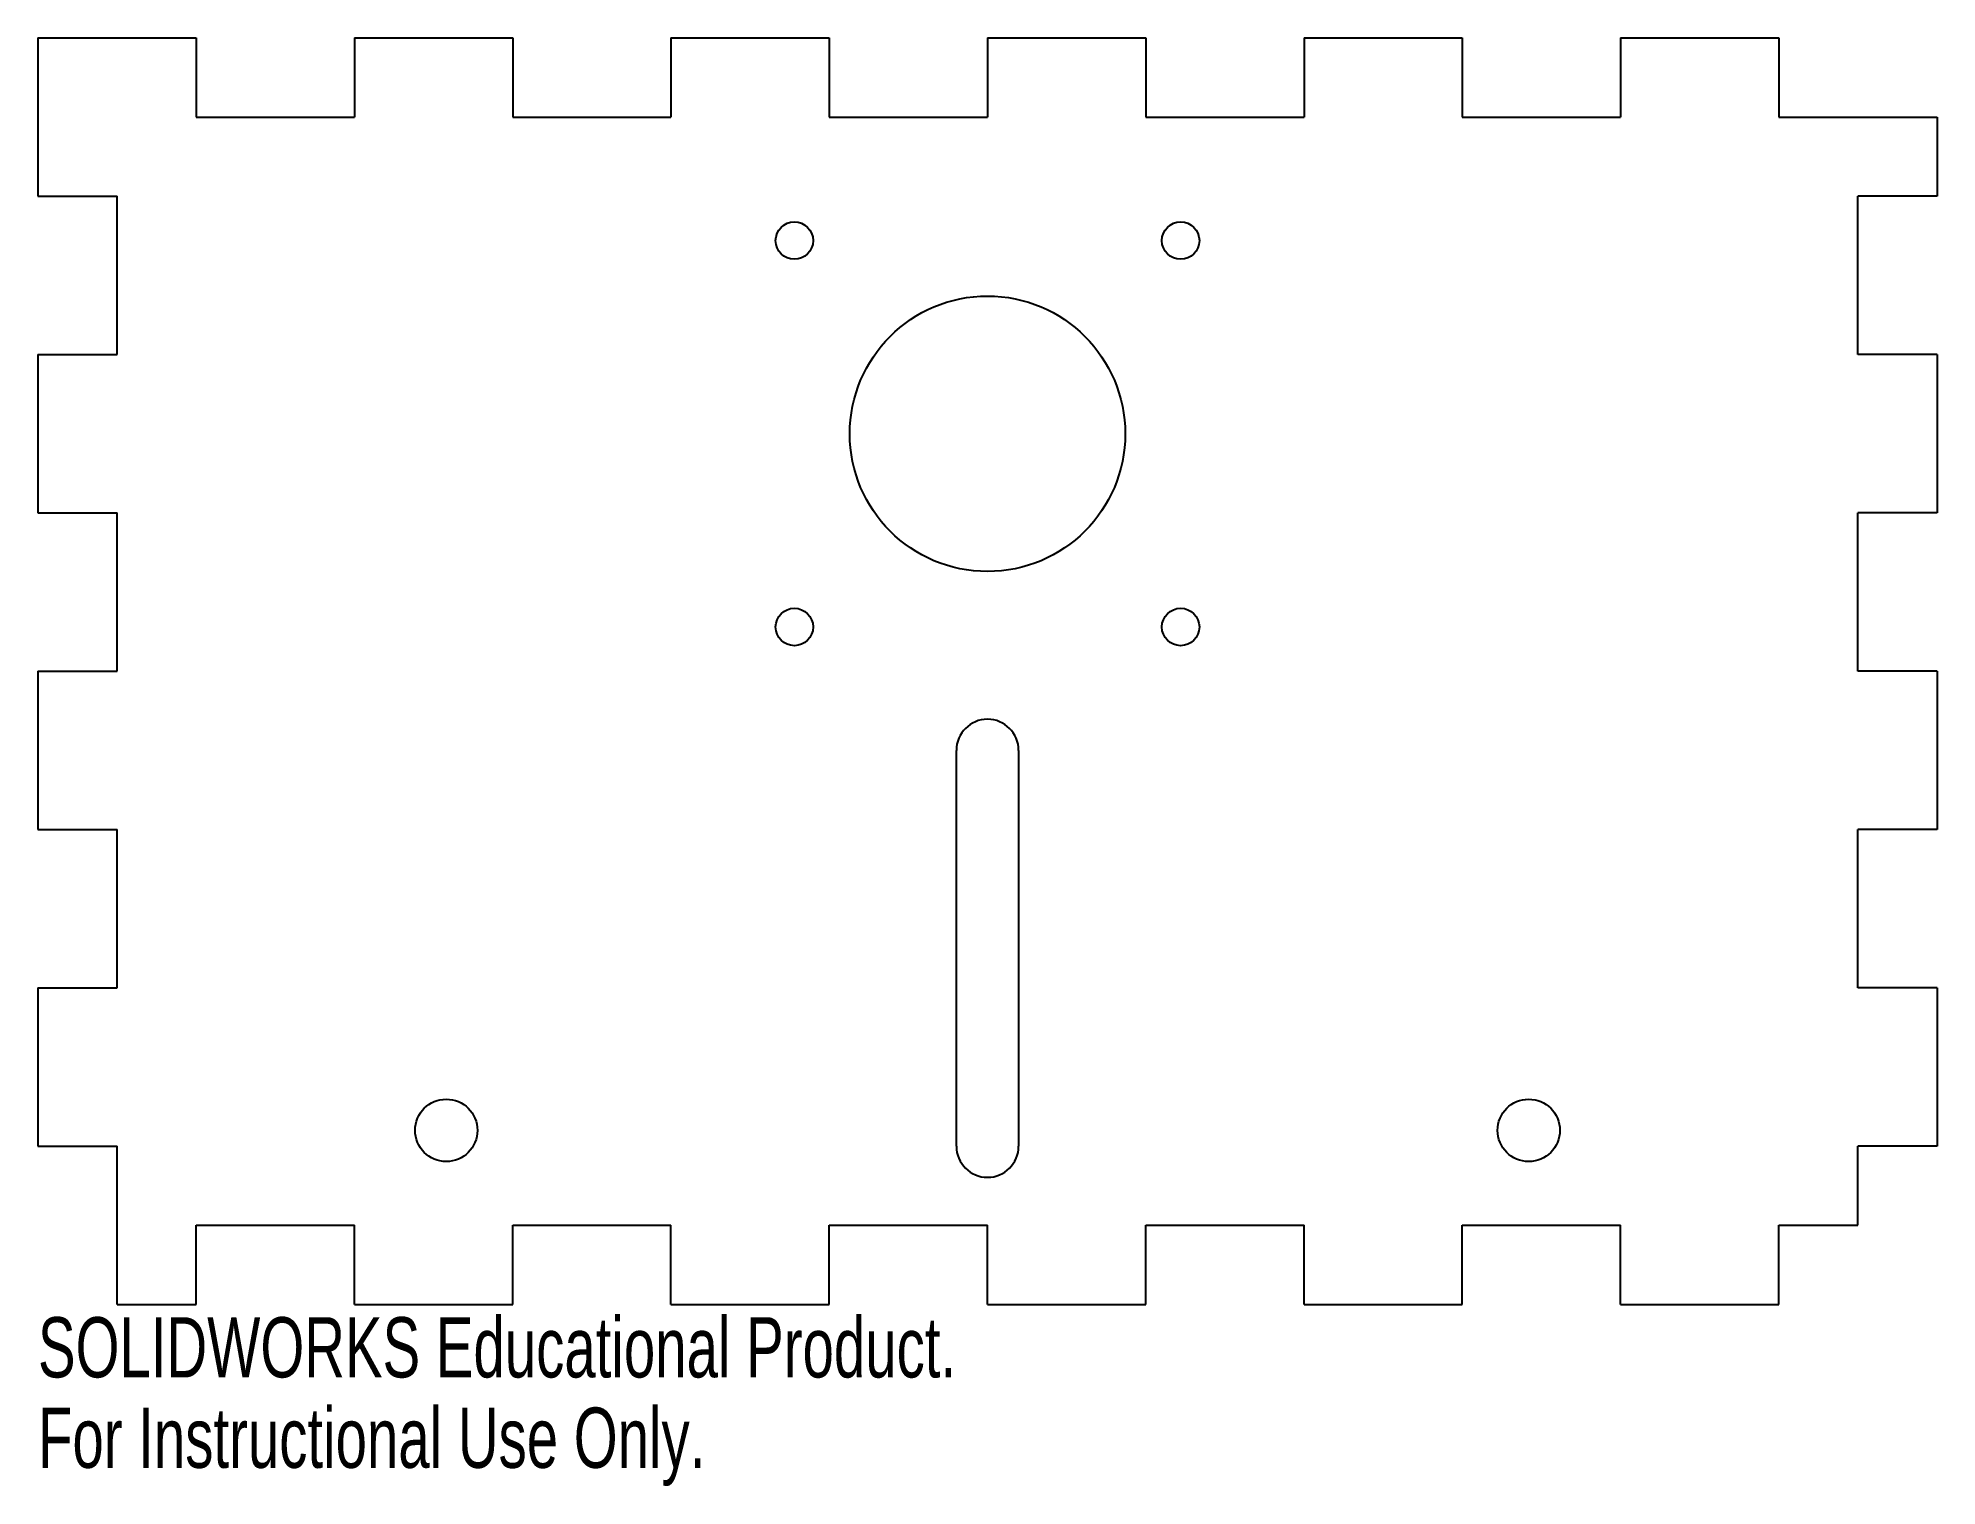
# Model space of a CAD drawing. Header units: inches. Extents: x 0 to 6, y -4.57 to 0.
import ezdxf

# ---------------------------------------------------------------- set-up
doc = ezdxf.new("R2010")
doc.units = ezdxf.units.IN
doc.header["$MEASUREMENT"] = 0
doc.styles.add('SLDTEXTSTYLE0', font='TXT', dxfattribs={"width": 0.7})

msp = doc.modelspace()

# ---------------------------------------------------------------- linework, layer by layer
at = {"color": 7, "linetype": 'Continuous', "lineweight": 25}
for p, q in [((0, 0), (0.5, 0)), ((0, 0), (0, -0.5)), ((0.5, 0), (0.5, -0.25)), ((1, 0), (1.5, 0)), ((1, 0), (1, -0.25)), ((1.5, 0), (1.5, -0.25)), ((2, 0), (2.5, 0)), ((2, 0), (2, -0.25)), ((2.5, 0), (2.5, -0.25)), ((3, 0), (3.5, 0)), ((3, 0), (3, -0.25)), ((3.5, 0), (3.5, -0.25)), ((4, 0), (4.5, 0)), ((4, 0), (4, -0.25)), ((4.5, 0), (4.5, -0.25)), ((5, 0), (5.5, 0)), ((5, 0), (5, -0.25)), ((5.5, 0), (5.5, -0.25)), ((0.5, -0.25), (1, -0.25)), ((1.5, -0.25), (2, -0.25)), ((2.5, -0.25), (3, -0.25)), ((3.5, -0.25), (4, -0.25)), ((4.5, -0.25), (5, -0.25)), ((5.5, -0.25), (6, -0.25)), ((6, -0.25), (6, -0.5)), ((0, -0.5), (0.25, -0.5)), ((0.25, -1), (0.25, -0.5)), ((5.75, -1), (5.75, -0.5)), ((6, -0.5), (5.75, -0.5)), ((0, -1), (0.25, -1)), ((0, -1), (0, -1.5)), ((6, -1), (5.75, -1)), ((6, -1), (6, -1.5)), ((0, -1.5), (0.25, -1.5)), ((0.25, -2), (0.25, -1.5)), ((5.75, -2), (5.75, -1.5)), ((6, -1.5), (5.75, -1.5)), ((0, -2), (0.25, -2)), ((0, -2), (0, -2.5)), ((6, -2), (5.75, -2)), ((6, -2), (6, -2.5)), ((2.9016, -3.5), (2.9016, -2.25)), ((3.0984, -2.25), (3.0984, -3.5)), ((0, -2.5), (0.25, -2.5)), ((0.25, -3), (0.25, -2.5)), ((5.75, -3), (5.75, -2.5)), ((6, -2.5), (5.75, -2.5)), ((0, -3), (0.25, -3)), ((0, -3), (0, -3.5)), ((6, -3), (5.75, -3)), ((6, -3), (6, -3.5)), ((0, -3.5), (0.25, -3.5)), ((0.25, -4), (0.25, -3.5)), ((5.75, -3.75), (5.75, -3.5)), ((6, -3.5), (5.75, -3.5)), ((0.5, -4), (0.5, -3.75)), ((0.5, -3.75), (1, -3.75)), ((1, -4), (1, -3.75)), ((1.5, -4), (1.5, -3.75)), ((1.5, -3.75), (2, -3.75)), ((2, -4), (2, -3.75)), ((2.5, -4), (2.5, -3.75)), ((2.5, -3.75), (3, -3.75)), ((3, -4), (3, -3.75)), ((3.5, -4), (3.5, -3.75)), ((3.5, -3.75), (4, -3.75)), ((4, -4), (4, -3.75)), ((4.5, -4), (4.5, -3.75)), ((4.5, -3.75), (5, -3.75)), ((5, -4), (5, -3.75)), ((5.5, -4), (5.5, -3.75)), ((5.5, -3.75), (5.75, -3.75)), ((0.25, -4), (0.5, -4)), ((1, -4), (1.5, -4)), ((2, -4), (2.5, -4)), ((3, -4), (3.5, -4)), ((4, -4), (4.5, -4)), ((5, -4), (5.5, -4))]:
    msp.add_line(p, q, dxfattribs=at)
for centre, radius in [((2.3898, -0.6398), 0.0591), ((3.6102, -0.6398), 0.0591), ((3, -1.25), 0.435), ((2.3898, -1.8602), 0.0591), ((3.6102, -1.8602), 0.0591), ((1.29, -3.45), 0.0984), ((4.71, -3.45), 0.0984)]:
    msp.add_circle(centre, radius, dxfattribs=at)
for centre, start, end in [((3, -2.25), 0, 180), ((3, -3.5), 180, 0)]:
    msp.add_arc(centre, 0.0984, start, end, dxfattribs=at)

# ---------------------------------------------------------------- texts
at = {"color": 7, "linetype": 'Continuous', "char_height": 0.1903, "attachment_point": 1, "style": 'SLDTEXTSTYLE0'}
for s, insert in [('SOLIDWORKS Educational Product.', (0, -4.0401)), ('For Instructional Use Only.', (0, -4.3256))]:
    msp.add_mtext(s, dxfattribs=dict(at, insert=insert))

doc.saveas('drawing.dxf')
